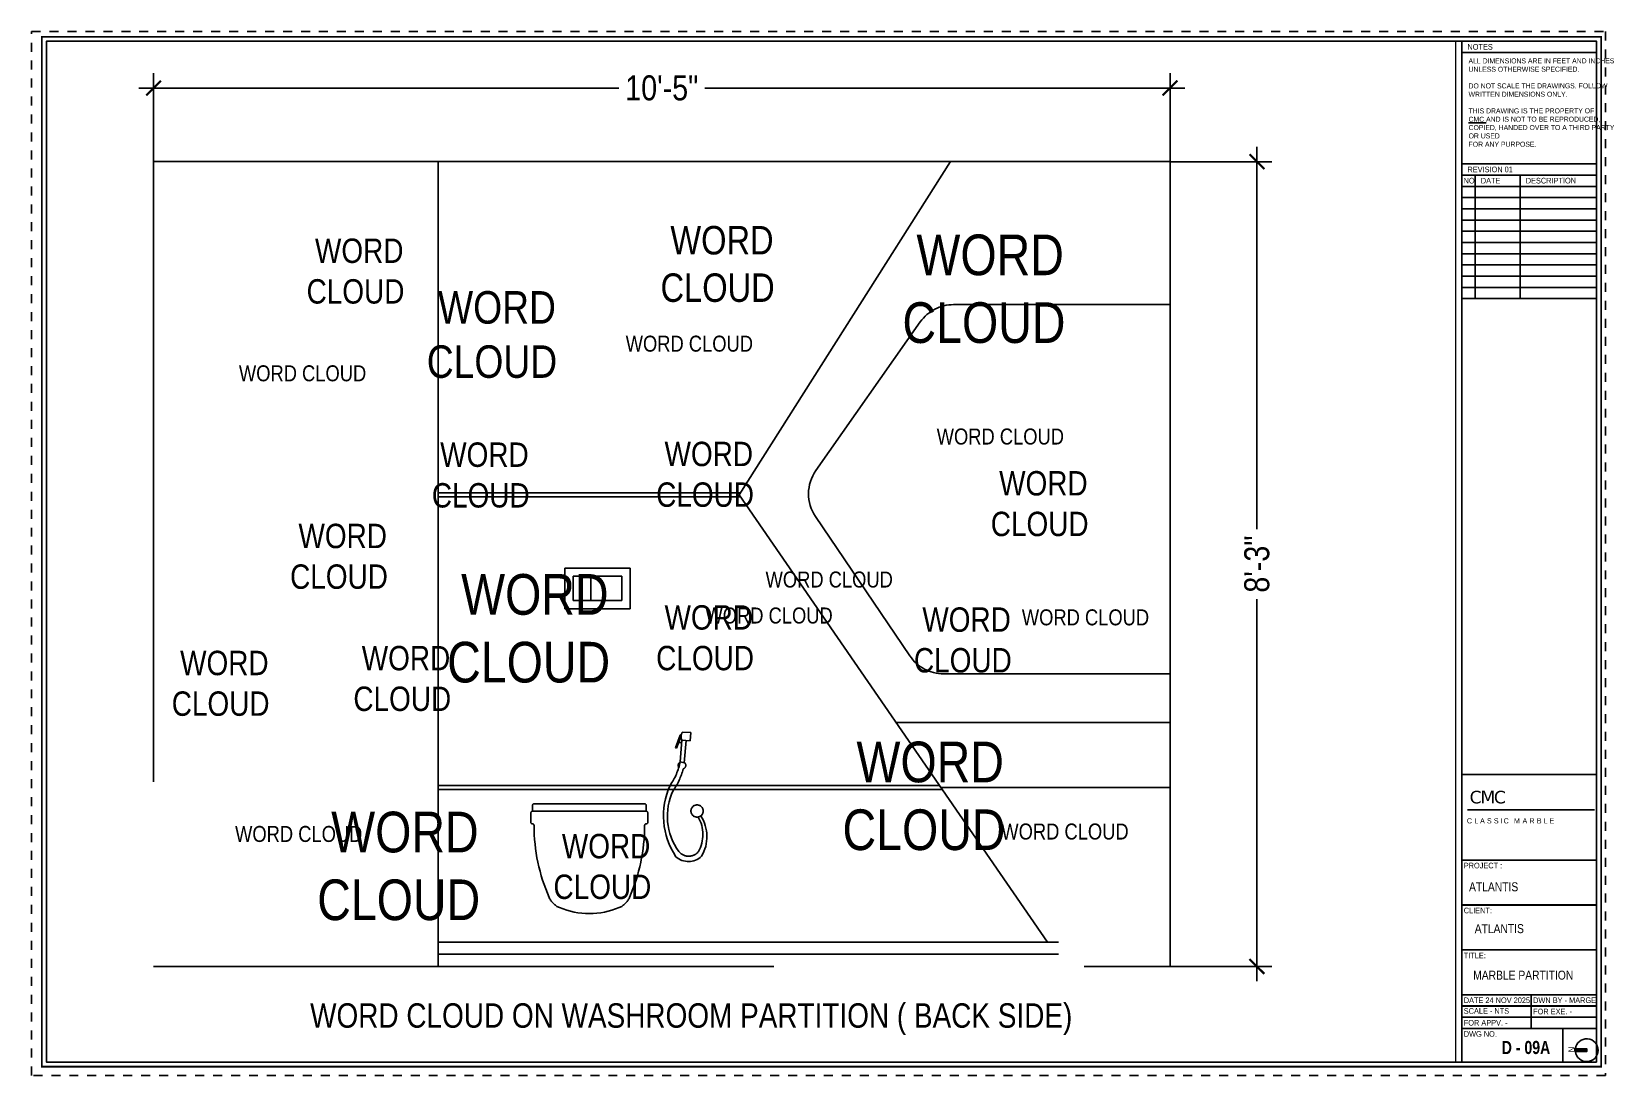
# Paper-space layout 'terrazzo Bathroom (2)' of a CAD drawing. Header units: inches. Extents: x -0.6 to 16.9, y -0.1 to 11.6.
# The model-space entities are those that its viewports show. They can reach past a viewport. Long polylines and large blocks are cut down to what shows.
import ezdxf

# ---------------------------------------------------------------- set-up
doc = ezdxf.new("R2010")
doc.units = ezdxf.units.IN
doc.header["$LTSCALE"] = 0.05
doc.header["$MEASUREMENT"] = 0
doc.header["$PDMODE"] = 3
doc.header["$PDSIZE"] = -4
for name, pattern in [('A2-XREF-115_FURN$0$HIDDEN', [0.375, 0.25, -0.125]), ('ACAD_ISO03W100', [30, 12, -18]), ('DASHED2', [0.375, 0.25, -0.125])]:
    doc.linetypes.add(name, pattern=pattern)
doc.layers.get('Defpoints').update_dxf_attribs({"linetype": 'DASHED2'})
for name, color, linetype in [('Flooring Layout', 7, 'Continuous'), ('Furniture text & dimension', 7, 'Continuous'), ('Rk_Sheet format', 40, 'Continuous'), ('Rk_Sheet Format text', 8, 'Continuous'), ('Sheet format', 1, 'Continuous'), ('text', 4, 'Continuous')]:
    doc.layers.add(name, color=color, linetype=linetype)
doc.layers.add('Nplot', color=3, linetype='Continuous', plot=False)
doc.styles.add('4MMOF3-8', font='ARIALN.TTF', dxfattribs={"height": 5.12})
doc.styles.add('9-128OF1-4', font='ARIALN.TTF', dxfattribs={"height": 3.0792})
doc.styles.add('W1', font='')
doc.styles.add('W2', font='ARIALN.TTF')
doc.styles.get('W1').set_extended_font_data('Arial Black', italic=True)
doc.dimstyles.new('DIM 1-4', dxfattribs={"dimtxt": 3.0792, "dimasz": 1.82, "dimexe": 1.82, "dimexo": 0, "dimgap": 0.09, "dimtad": 0, "dimzin": 0, "dimdsep": 46, "dimlunit": 4, "dimtxsty": '9-128OF1-4', "dimblk": 'ARCHTICK', "dimcen": 1.8125, "dimdle": 1.82, "dimclrd": 8, "dimclre": 8, "dimadec": 0, "dimazin": 0, "dimtfac": 1, "dimtofl": 0, "dimtmove": 0, "dimatfit": 3, "dimldrblk": 'OPEN90', "dimfxl": 1, "dimtolj": 1, "dimtzin": 0, "dimlwd": -1, "dimarcsym": 0})

# ---------------------------------------------------------------- blocks, each defined once
blk = doc.blocks.new('_ArchTick')
at = {"color": 0, "const_width": 0.15}
blk.add_lwpolyline([(-0.5, -0.5), (0.5, 0.5)], dxfattribs=at)
blk = doc.blocks.new('*D906')
at = {"layer": 'Defpoints', "color": 0, "ltscale": 50, "transparency": 16777216}
for p in [(-33444.42, -11820.24), (-33569.42, -11829.3), (-33444.42, -11829.3)]:
    blk.add_point(p, dxfattribs=at)
at = {"layer": 'Flooring Layout', "color": 8, "linetype": 'ACAD_ISO03W100', "lineweight": -2, "ltscale": 50, "transparency": 16777216}
for p, q in [((-33569.42, -11829.3), (-33569.42, -11818.42)), ((-33444.42, -11829.3), (-33444.42, -11818.42))]:
    blk.add_line(p, q, dxfattribs=at)
at = {"layer": 'Flooring Layout', "color": 8, "linetype": 'ACAD_ISO03W100', "ltscale": 50, "transparency": 16777216}
for p, q in [((-33571.24, -11820.24), (-33511.23, -11820.24)), ((-33442.6, -11820.24), (-33502.6, -11820.24))]:
    blk.add_line(p, q, dxfattribs=at)
at = {"layer": 'Flooring Layout', "color": 8, "ltscale": 50, "transparency": 16777216, "xscale": 1.82, "yscale": 1.82, "zscale": 1.82, "rotation": 180}
blk.add_blockref('_ArchTick', (-33569.42, -11820.24), dxfattribs=at)
at = {"layer": 'Flooring Layout', "color": 8, "ltscale": 50, "transparency": 16777216, "xscale": 1.82, "yscale": 1.82, "zscale": 1.82}
blk.add_blockref('_ArchTick', (-33444.42, -11820.24), dxfattribs=at)
at = {"layer": 'Flooring Layout', "color": 0, "ltscale": 50, "transparency": 16777216, "insert": (-33506.92, -11820.24), "char_height": 3.079, "attachment_point": 5, "style": '9-128OF1-4', "bg_fill": 3, "box_fill_scale": 1.25, "bg_fill_color": 256, "bg_fill_true_color": 13158600, "bg_fill_transparency": 0}
blk.add_mtext('\\A1;10\'-5"', dxfattribs=at)
blk = doc.blocks.new('_Open90')
at = {"color": 0, "linetype": 'ByBlock', "lineweight": -2}
for p, q in [((0, 0), (-1, 0)), ((-0.5, 0.5), (0, 0)), ((0, 0), (-0.5, -0.5))]:
    blk.add_line(p, q, dxfattribs=at)
blk = doc.blocks.new('*D907')
at = {"layer": 'Defpoints', "color": 0, "ltscale": 50, "transparency": 16777216}
for p in [(-33444.42, -11829.3), (-33444.42, -11928.3), (-33433.73, -11928.3)]:
    blk.add_point(p, dxfattribs=at)
at = {"layer": 'Flooring Layout', "color": 8, "linetype": 'ACAD_ISO03W100', "ltscale": 50, "transparency": 16777216}
for p, q in [((-33433.73, -11827.48), (-33433.73, -11875.35)), ((-33433.73, -11930.12), (-33433.73, -11882.24))]:
    blk.add_line(p, q, dxfattribs=at)
at = {"layer": 'Flooring Layout', "color": 8, "linetype": 'ACAD_ISO03W100', "lineweight": -2, "ltscale": 50, "transparency": 16777216}
for p, q in [((-33444.42, -11829.3), (-33431.91, -11829.3)), ((-33444.42, -11928.3), (-33431.91, -11928.3))]:
    blk.add_line(p, q, dxfattribs=at)
at = {"layer": 'Flooring Layout', "color": 8, "ltscale": 50, "transparency": 16777216, "xscale": 1.82, "yscale": 1.82, "zscale": 1.82}
for p, rotation in [((-33433.73, -11829.3), 90), ((-33433.73, -11928.3), 270)]:
    blk.add_blockref('_ArchTick', p, dxfattribs=dict(at, rotation=rotation))
at = {"layer": 'Flooring Layout', "color": 0, "ltscale": 50, "transparency": 16777216, "insert": (-33433.73, -11878.8), "char_height": 3.079, "attachment_point": 5, "rotation": 90, "style": '9-128OF1-4', "bg_fill": 3, "box_fill_scale": 1.25, "bg_fill_color": 256, "bg_fill_true_color": 13158600, "bg_fill_transparency": 0}
blk.add_mtext('\\A1;8\'-3"', dxfattribs=at)

msp = doc.modelspace()

# ---------------------------------------------------------------- linework, layer by layer
at = {"layer": 'Flooring Layout', "ltscale": 50}
for p, q in [((-33471.41541, -11829.29524), (-33569.41541, -11829.29524)), ((-33444.41541, -11829.29524), (-33471.41541, -11829.29524)), ((-33444.41541, -11829.29524), (-33444.41541, -11928.29524)), ((-33444.41541, -11846.88379), (-33444.41541, -11892.29524)), ((-33444.41541, -11928.29524), (-33444.41541, -11898.29524))]:
    msp.add_line(p, q, dxfattribs=at)
at = {"layer": 'Flooring Layout', "color": 252, "linetype": 'A2-XREF-115_FURN$0$HIDDEN', "ltscale": 50, "true_color": 0x939598}
for p, q in [((-33569.41541, -11829.29524), (-33569.41541, -11928.29524)), ((-33534.41541, -11829.29524), (-33534.41541, -11870.29524)), ((-33497.41541, -11870.29524), (-33471.41541, -11829.29524)), ((-33444.41541, -11846.88379), (-33471.03335, -11846.88379)), ((-33487.96711, -11867.28535), (-33475.12431, -11849.00906)), ((-33497.23974, -11870.04524), (-33534.41541, -11870.04524)), ((-33534.41541, -11870.29524), (-33534.41541, -11928.29524)), ((-33497.243, -11870.54524), (-33534.41541, -11870.54524)), ((-33497.41541, -11870.29524), (-33459.48438, -11925.29524)), ((-33476.4097, -11890.09924), (-33488.01591, -11872.96408)), ((-33515.62418, -11880.29524), (-33515.62418, -11883.29524)), ((-33444.41541, -11892.29524), (-33472.26994, -11892.29524)), ((-33444.41541, -11898.29524), (-33478.10507, -11898.29524)), ((-33472.76024, -11906.04524), (-33534.41541, -11906.04524)), ((-33472.41541, -11906.54524), (-33534.41541, -11906.54524)), ((-33444.41541, -11906.29524), (-33472.58783, -11906.29524)), ((-33508.82928, -11909.17551), (-33522.82913, -11909.17551)), ((-33534.41541, -11925.29524), (-33444.41541, -11925.29524)), ((-33534.41541, -11926.79524), (-33444.41541, -11926.79524)), ((-33569.41541, -11928.29524), (-33444.41541, -11928.29524))]:
    msp.add_line(p, q, dxfattribs=at)
for points in [[(-33518.82375, -11879.29524), (-33510.82375, -11879.29524), (-33510.82375, -11884.29524), (-33518.82375, -11884.29524)], [(-33517.82375, -11880.29524), (-33511.82375, -11880.29524), (-33511.82375, -11883.29524), (-33517.82375, -11883.29524)]]:
    msp.add_lwpolyline(points, close=True, dxfattribs=at)
for points in [[(-33502.11254, -11909.7602, -0.280154572), (-33502.02426, -11914.74317, -0.396158785), (-33505.18467, -11914.79231, -0.258541565), (-33505.90595, -11906.01708, 0.102326253), (-33504.64139, -11903.12673), (-33504.15221, -11903.23022), (-33503.93211, -11900.49422)], [(-33504.54856, -11899.9439), (-33505.11732, -11901.43323), (-33505.21839, -11901.38273), (-33504.65619, -11899.85528, -0.205412397), (-33504.5055, -11899.73023)], [(-33504.439, -11900.45413, -0.298884271), (-33504.36015, -11899.45724), (-33503.36327, -11899.53609), (-33503.44212, -11900.53298), (-33504.439, -11900.45413), (-33504.65159, -11903.14177)], [(-33504.28386, -11903.9999, -0.090092007), (-33505.53692, -11906.68478)], [(-33504.83273, -11903.80521, -0.437649185), (-33504.65159, -11903.14177)], [(-33504.15336, -11903.18383, -0.600597977), (-33504.28386, -11903.9999)], [(-33504.82884, -11914.14793, -0.275762027), (-33505.51227, -11906.64639)]]:
    msp.add_lwpolyline(points, format="xyb", dxfattribs=at)
msp.add_lwpolyline([(-33504.4634, -11900.76259), (-33504.86121, -11900.76259)], dxfattribs=at)
msp.add_lwpolyline([(-33522.63242, -11910.94973, 0.413609632), (-33522.8296, -11910.75296), (-33522.82913, -11910.75296, -0.414213562), (-33523.02631, -11910.55578), (-33523.02631, -11909.45156, -0.331679267), (-33522.82913, -11909.18702), (-33522.82913, -11908.49242, -0.414213562), (-33522.63195, -11908.29524), (-33509.02646, -11908.29524, -0.414213562), (-33508.82928, -11908.49242), (-33508.82928, -11909.18702, -0.331679267), (-33508.6321, -11909.45156), (-33508.6321, -11910.55578, -0.414213562), (-33508.82928, -11910.75296), (-33508.82881, -11910.75296, 0.413609632), (-33509.02599, -11910.94973, -0.103363462), (-33510.89932, -11919.8233, -0.191949476), (-33512.1481, -11921.0524, -0.201758591), (-33519.51032, -11921.0524, -0.191949476), (-33520.7591, -11919.8233, -0.103363462)], format="xyb", close=True, dxfattribs=at)
msp.add_circle((-33502.58226, -11909.17551), 0.75, dxfattribs=at)
for centre, radius, start, end in [((-33471.03335, -11851.88379), 5, 90, 144.9041832), ((-33483.87615, -11870.16008), 5, 144.9041832, 214.1110979), ((-33472.26994, -11887.29524), 5, 214.1110979, 270), ((-33506.20698, -11912.05625), 4.33812, 330.8057394, 29.63497), ((-33503.61453, -11913.18549), 1.54946, 218.3996033, 320.4423802)]:
    msp.add_arc(centre, radius, start, end, dxfattribs=at)

# ---------------------------------------------------------------- texts
at = {"layer": 'text', "ltscale": 50, "attachment_point": 1, "style": '9-128OF1-4'}
for s, insert, char_height in [('\\pi7.29127;{\\C252;\\c9999763;WORD \\P\\pi6.2599;CLOUD}', (-33556.85788, -11838.75325), 3), ('\\pi5.5174;{\\C252;\\c9999763;WORD \\P\\pi4.31412;CLOUD}', (-33511.38186, -11837.2101), 3.5), ('\\pi0.19578;{\\C252;\\c9999763;WORD \\P\\pi-1.52319;CLOUD}', (-33475.79885, -11838.2624), 5), ('\\pi3.74352;{\\C252;\\c9999763;WORD \\P\\pi2.36835;CLOUD}', (-33538.18848, -11845.22328), 4), ('\\pi2.43222;{\\C32;\\c2648525;WORD CLOUD}', (-33513.79097, -11850.6997), 1.9685039), ('\\pi2.43222;{\\C32;\\c2648525;WORD CLOUD}', (-33561.35554, -11854.34703), 1.9685039), ('\\pi7.29127;{\\C252;\\c9999763;WORD \\P\\pi6.2599;CLOUD}', (-33541.45717, -11863.84028), 3), ('\\pi7.29127;{\\C252;\\c9999763;WORD \\P\\pi6.2599;CLOUD}', (-33513.8681, -11863.75325), 3), ('\\pi2.43222;{\\C32;\\c2648525;WORD CLOUD}', (-33475.54597, -11862.12328), 1.9685039), ('\\pi7.29127;{\\C252;\\c9999763;WORD \\P\\pi6.2599;CLOUD}', (-33472.71972, -11867.36078), 3), ('\\pi7.29127;{\\C252;\\c9999763;WORD \\P\\pi6.2599;CLOUD}', (-33558.88745, -11873.84021), 3), ('\\pi0.19578;{\\C252;\\c9999763;WORD \\P\\pi-1.52319;CLOUD}', (-33531.79011, -11880.02782), 5), ('\\pi2.43222;{\\C32;\\c2648525;WORD CLOUD}', (-33496.59083, -11879.71353), 1.9685039), ('\\pi7.29127;{\\C252;\\c9999763;WORD \\P\\pi6.2599;CLOUD}', (-33513.8681, -11883.85844), 3), ('\\pi2.43222;{\\C32;\\c2648525;WORD CLOUD}', (-33503.98364, -11884.13985), 1.9685039), ('\\pi7.29127;{\\C252;\\c9999763;WORD \\P\\pi6.2599;CLOUD}', (-33482.16633, -11884.12678), 3), ('\\pi2.43222;{\\C32;\\c2648525;WORD CLOUD}', (-33465.07289, -11884.36754), 1.9685039), ('\\pi7.29127;{\\C252;\\c9999763;WORD \\P\\pi6.2599;CLOUD}', (-33551.10661, -11888.86709), 3), ('\\pi7.29127;{\\C252;\\c9999763;WORD \\P\\pi6.2599;CLOUD}', (-33573.44266, -11889.46385), 3), ('\\pi0.19578;{\\C252;\\c9999763;WORD \\P\\pi-1.52319;CLOUD}', (-33483.17154, -11900.63995), 5), ('\\pi0.19578;{\\C252;\\c9999763;WORD \\P\\pi-1.52319;CLOUD}', (-33547.77064, -11909.25853), 5), ('\\pi2.43222;{\\C32;\\c2648525;WORD CLOUD}', (-33561.82682, -11911.01168), 1.9685039), ('\\pi7.29127;{\\C252;\\c9999763;WORD \\P\\pi6.2599;CLOUD}', (-33526.49611, -11911.99186), 3), ('\\pi2.43222;{\\C32;\\c2648525;WORD CLOUD}', (-33467.59556, -11910.7127), 1.9685039)]:
    msp.add_mtext_dynamic_manual_height_columns(s, width=17.9345205, gutter_width=0.60614, heights=[0], dxfattribs=dict(at, insert=insert, char_height=char_height))
at = {"layer": 'text', "ltscale": 50, "insert": (-33555.98189, -11934.78037), "char_height": 3, "width": 105.1209635, "attachment_point": 4, "style": '4MMOF3-8'}
msp.add_mtext('\\pi5.81696;{\\C32;\\c2648525;WORD CLOUD ON WASHROOM PARTITION ( BACK SIDE)}', dxfattribs=at)

# ---------------------------------------------------------------- next in the draw order: dimensions: what is measured, and where the dimension line sits
at = {"layer": 'Flooring Layout', "ltscale": 50}
dim = msp.add_linear_dim(base=(-33444.41541, -11820.24258), p1=(-33569.41541, -11829.29524), p2=(-33444.41541, -11829.29524), dimstyle='DIM 1-4', override={"dimfxl": 0.1875, "dimtfill": 1, "dimarcsym": 1}, dxfattribs=at)
dim.commit()
dim.dimension.update_dxf_attribs({"geometry": '*D906', "text_midpoint": (-33506.91541, -11820.24258)})

# ---------------------------------------------------------------- next in the draw order: dimensions: what is measured, and where the dimension line sits
dim = msp.add_linear_dim(base=(-33433.72807, -11928.29524), p1=(-33444.41541, -11829.29524), p2=(-33444.41541, -11928.29524), angle=90, dimstyle='DIM 1-4', override={"dimfxl": 0.1875, "dimtfill": 1, "dimarcsym": 1}, dxfattribs=at)
dim.commit()
dim.dimension.update_dxf_attribs({"geometry": '*D907', "text_midpoint": (-33433.72807, -11878.79524)})

psp = doc.layouts.new('terrazzo Bathroom (2)')

# ---------------------------------------------------------------- hatches: boundary and pattern name
at = {"layer": 'Sheet format', "ltscale": 0.02}
psp.add_hatch(color=256, dxfattribs=at).paths.add_polyline_path([(16.547, 0.243), (16.547, 0.212), (16.68, 0.212), (16.68, 0.243)])

# ---------------------------------------------------------------- linework, layer by layer
at = {"layer": 'Defpoints', "color": 6, "ltscale": 0.03}
psp.add_lwpolyline([(16.889, -0.055), (-0.632, -0.055), (-0.632, 11.57), (16.889, 11.57)], close=True, dxfattribs=at)
at = {"layer": 'Furniture text & dimension', "ltscale": 50}
psp.add_line((15.354, 2.905), (16.765, 2.905), dxfattribs=at)
at = {"layer": 'Rk_Sheet format', "ltscale": 0.03}
psp.add_lwpolyline([(16.547, 0.212), (16.547, 0.243), (16.68, 0.243), (16.68, 0.212)], close=True, dxfattribs=at)
at = {"layer": 'Sheet format', "color": 2, "ltscale": 0.02}
for p, q in [((15.438, 9.97), (15.438, 8.595)), ((15.938, 9.97), (15.938, 8.595)), ((16.062, 0.844), (16.062, 0.469)), ((16.415, 0.469), (16.415, 0.094))]:
    psp.add_line(p, q, dxfattribs=at)
at = {"layer": 'Sheet format', "ltscale": 0.02, "const_width": 0.0197}
psp.add_lwpolyline([(16.84, 0.044), (-0.517, 0.044), (-0.517, 11.511), (16.84, 11.511)], close=True, dxfattribs=at)
at = {"layer": 'Sheet format', "color": 2, "ltscale": 0.02}
psp.add_lwpolyline([(16.79, 0.094), (-0.467, 0.094), (-0.467, 11.461), (16.79, 11.461)], close=True, dxfattribs=at)
at = {"layer": 'Sheet format', "ltscale": 0.02, "const_width": 0.0197}
for points in [[(15.29, 11.461), (15.29, 0.094)], [(15.29, 11.336), (16.79, 11.336)], [(15.29, 10.095), (16.79, 10.095)], [(15.29, 9.97), (16.79, 9.97)], [(16.79, 3.296), (15.29, 3.296)], [(16.79, 2.344), (15.29, 2.344)], [(16.79, 1.844), (15.29, 1.844)], [(16.79, 1.344), (15.29, 1.344)], [(16.79, 0.844), (15.29, 0.844)], [(16.79, 0.719), (15.29, 0.719)], [(16.79, 0.594), (15.29, 0.594)], [(16.79, 0.469), (15.29, 0.469)]]:
    psp.add_lwpolyline(points, dxfattribs=at)
at = {"layer": 'Sheet format', "color": 2, "ltscale": 0.02}
for points in [[(15.29, 9.845), (16.79, 9.845)], [(15.29, 9.72), (16.79, 9.72)], [(15.29, 9.595), (16.79, 9.595)], [(15.29, 9.47), (16.79, 9.47)], [(15.29, 9.345), (16.79, 9.345)], [(15.29, 9.22), (16.79, 9.22)], [(15.29, 9.095), (16.79, 9.095)], [(15.29, 8.97), (16.79, 8.97)], [(15.29, 8.845), (16.79, 8.845)], [(15.29, 8.72), (16.79, 8.72)], [(15.29, 8.595), (16.79, 8.595)]]:
    psp.add_lwpolyline(points, dxfattribs=at)
psp.add_lwpolyline([(16.554, 0.212, 0.941926), (16.807, 0.226, 0.938097), (16.554, 0.243, 0.938097)], format="xyb", dxfattribs=at)

# ---------------------------------------------------------------- texts
at = {"layer": 'Rk_Sheet Format text', "color": 0, "attachment_point": 1, "style": 'W2'}
for s, insert, char_height, width, rotation in [('NOTES', (15.352, 11.43), 0.0625, 1.42206, 0.0497), ('{\\C7;ALL DIMENSIONS ARE IN FEET AND INCHES UNLESS OTHERWISE SPECIFIED.\\P\\PDO NOT SCALE THE DRAWINGS. FOLLOW WRITTEN DIMENSIONS ONLY.\\P\\PTHIS DRAWING IS THE PROPERTY OF\\P\\LCMC \\lAND IS NOT TO BE REPRODUCED, COPIED, HANDED OVER TO A THIRD PARTY OR USED\\PFOR ANY PURPOSE.}', (15.364, 11.27), 0.05567, 1.4156, 0.0497), ('REVISION 01', (15.352, 10.065), 0.0625, 1.42206, 0.0497), ('NO.', (15.309, 9.94), 0.0625, 1.42206, 0.0497), ('DATE', (15.501, 9.94), 0.0625, 1.42206, 0.0497), ('DESCRIPTION', (16.001, 9.94), 0.0625, 1.42206, 0.0497), ('PROJECT :', (15.311, 2.314), 0.0625, 1.42206, 0.0497), ('ATLANTIS', (15.37, 2.096), 0.1, 1.4771, 0.0497), ('CLIENT:', (15.311, 1.814), 0.0625, 1.42206, 0.0497), ('ATLANTIS', (15.433, 1.63), 0.1, 1.4771, 0.0497), ('TITLE:', (15.311, 1.314), 0.0625, 1.42206, 0.0497), ('MARBLE PARTITION', (15.416, 1.112), 0.1, 1.31828, 0.0497), ('DATE 24 NOV 2025', (15.311, 0.814), 0.0625, 1.42206, 0.0497), ('DWN BY - MARGE', (16.083, 0.814), 0.0625, 1.42206, 0.0497), ('\\A1;SCALE - NTS', (15.311, 0.695), 0.0625, 1.42206, 0.0497), ('FOR APPV. - ', (15.311, 0.564), 0.0625, 1.42206, 0.0497), ('FOR EXE. - ', (16.083, 0.689), 0.0625, 1.42206, 0.0497), ('DWG NO.', (15.311, 0.439), 0.0625, 1.42206, 0.0497), ('{\\fImpact|b0|i0|c0|p34;D - 09A}', (15.734, 0.33), 0.14598, 2.07599, 0.0497), ('N', (16.477, 0.204), 0.0664, 1.76285, 90.9184)]:
    psp.add_mtext(s, dxfattribs=dict(at, insert=insert, char_height=char_height, width=width, rotation=rotation))
at = {"layer": 'Rk_Sheet Format text', "color": 0, "attachment_point": 1}
for s, insert, char_height, width, style in [('{\\fVerdana|b0|i0|c0|p34;\\T0.9;\\C7;CMC}', (15.376, 3.115), 0.14009, 1.36276, 'W1'), ('{\\T1.45;\\C7;CLASSIC MARBLE}', (15.346, 2.81), 0.05781, 2.47777, 'W2')]:
    psp.add_mtext(s, dxfattribs=dict(at, insert=insert, char_height=char_height, width=width, style=style))

# ---------------------------------------------------------------- viewports
at = {"layer": 'Nplot', "lineweight": 53}
psp.add_viewport(center=(7.379, 5.777), size=(15.691, 11.36611), view_center_point=(-33495.92481, -11877.28207), view_height=125.5682802, dxfattribs=at)

doc.saveas('drawing.dxf')
